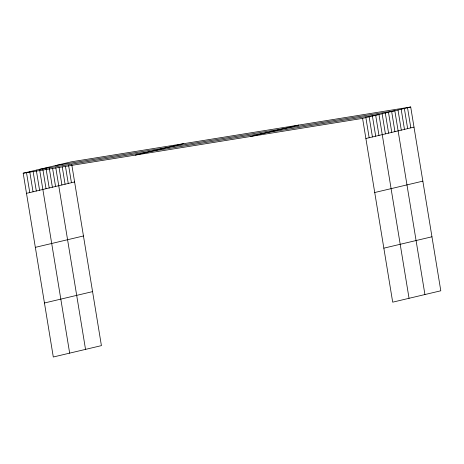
<?xml version="1.0" encoding="UTF-8"?>
<svg xmlns="http://www.w3.org/2000/svg" width="464" height="464" viewBox="0 0 464 464"><rect width="100%" height="100%" fill="white"/><g stroke="black" fill="none" stroke-linecap="round" stroke-linejoin="round"><path stroke-width="0.7" d="M71.769 164.61L101.413 345.628L53.296 357.002L23.2 173.211L71.311 161.832L410.704 106.998L440.8 290.789L392.689 302.168L362.587 118.372L410.704 106.998M135.198 155.115L183.309 143.736M250.589 136.468L298.706 125.094M26.494 193.343L74.611 181.963M365.887 138.51L413.998 127.13M35.339 247.353L83.456 235.973M374.732 192.514L422.843 181.14M44.451 302.992L92.568 291.618M383.844 248.159L431.955 236.785M55.436 165.584L394.823 110.751L424.925 294.547M39.556 169.343L378.949 114.504L409.045 298.3M23.2 173.211L362.587 118.372M407.525 107.747L410.826 127.884M404.353 108.501L407.647 128.632M401.174 109.249L404.475 129.386M398.002 110.003L401.296 130.135M391.651 111.505L394.945 131.637M388.472 112.253L391.773 132.385M385.3 113.007L388.594 133.139M382.121 113.755L385.422 133.887M375.678 115.281L378.972 135.413M372.406 116.052L375.701 136.19M369.135 116.829L372.43 136.961M365.864 117.601L369.158 137.733M68.591 165.358L71.433 182.717M65.418 166.112L68.26 183.466M62.24 166.86L65.082 184.22M59.067 167.614L61.909 184.968M55.779 167.666L85.533 349.38M52.6 168.42L55.558 186.47M49.312 168.478L52.38 187.224M45.907 167.84L49.207 187.972M42.85 169.285L46.029 188.72M39.672 170.033L69.658 353.133M36.285 170.114L39.585 190.246M33.13 171.581L36.314 191.023M29.742 171.663L33.043 191.794M26.471 172.434L29.771 192.572"/></g></svg>
